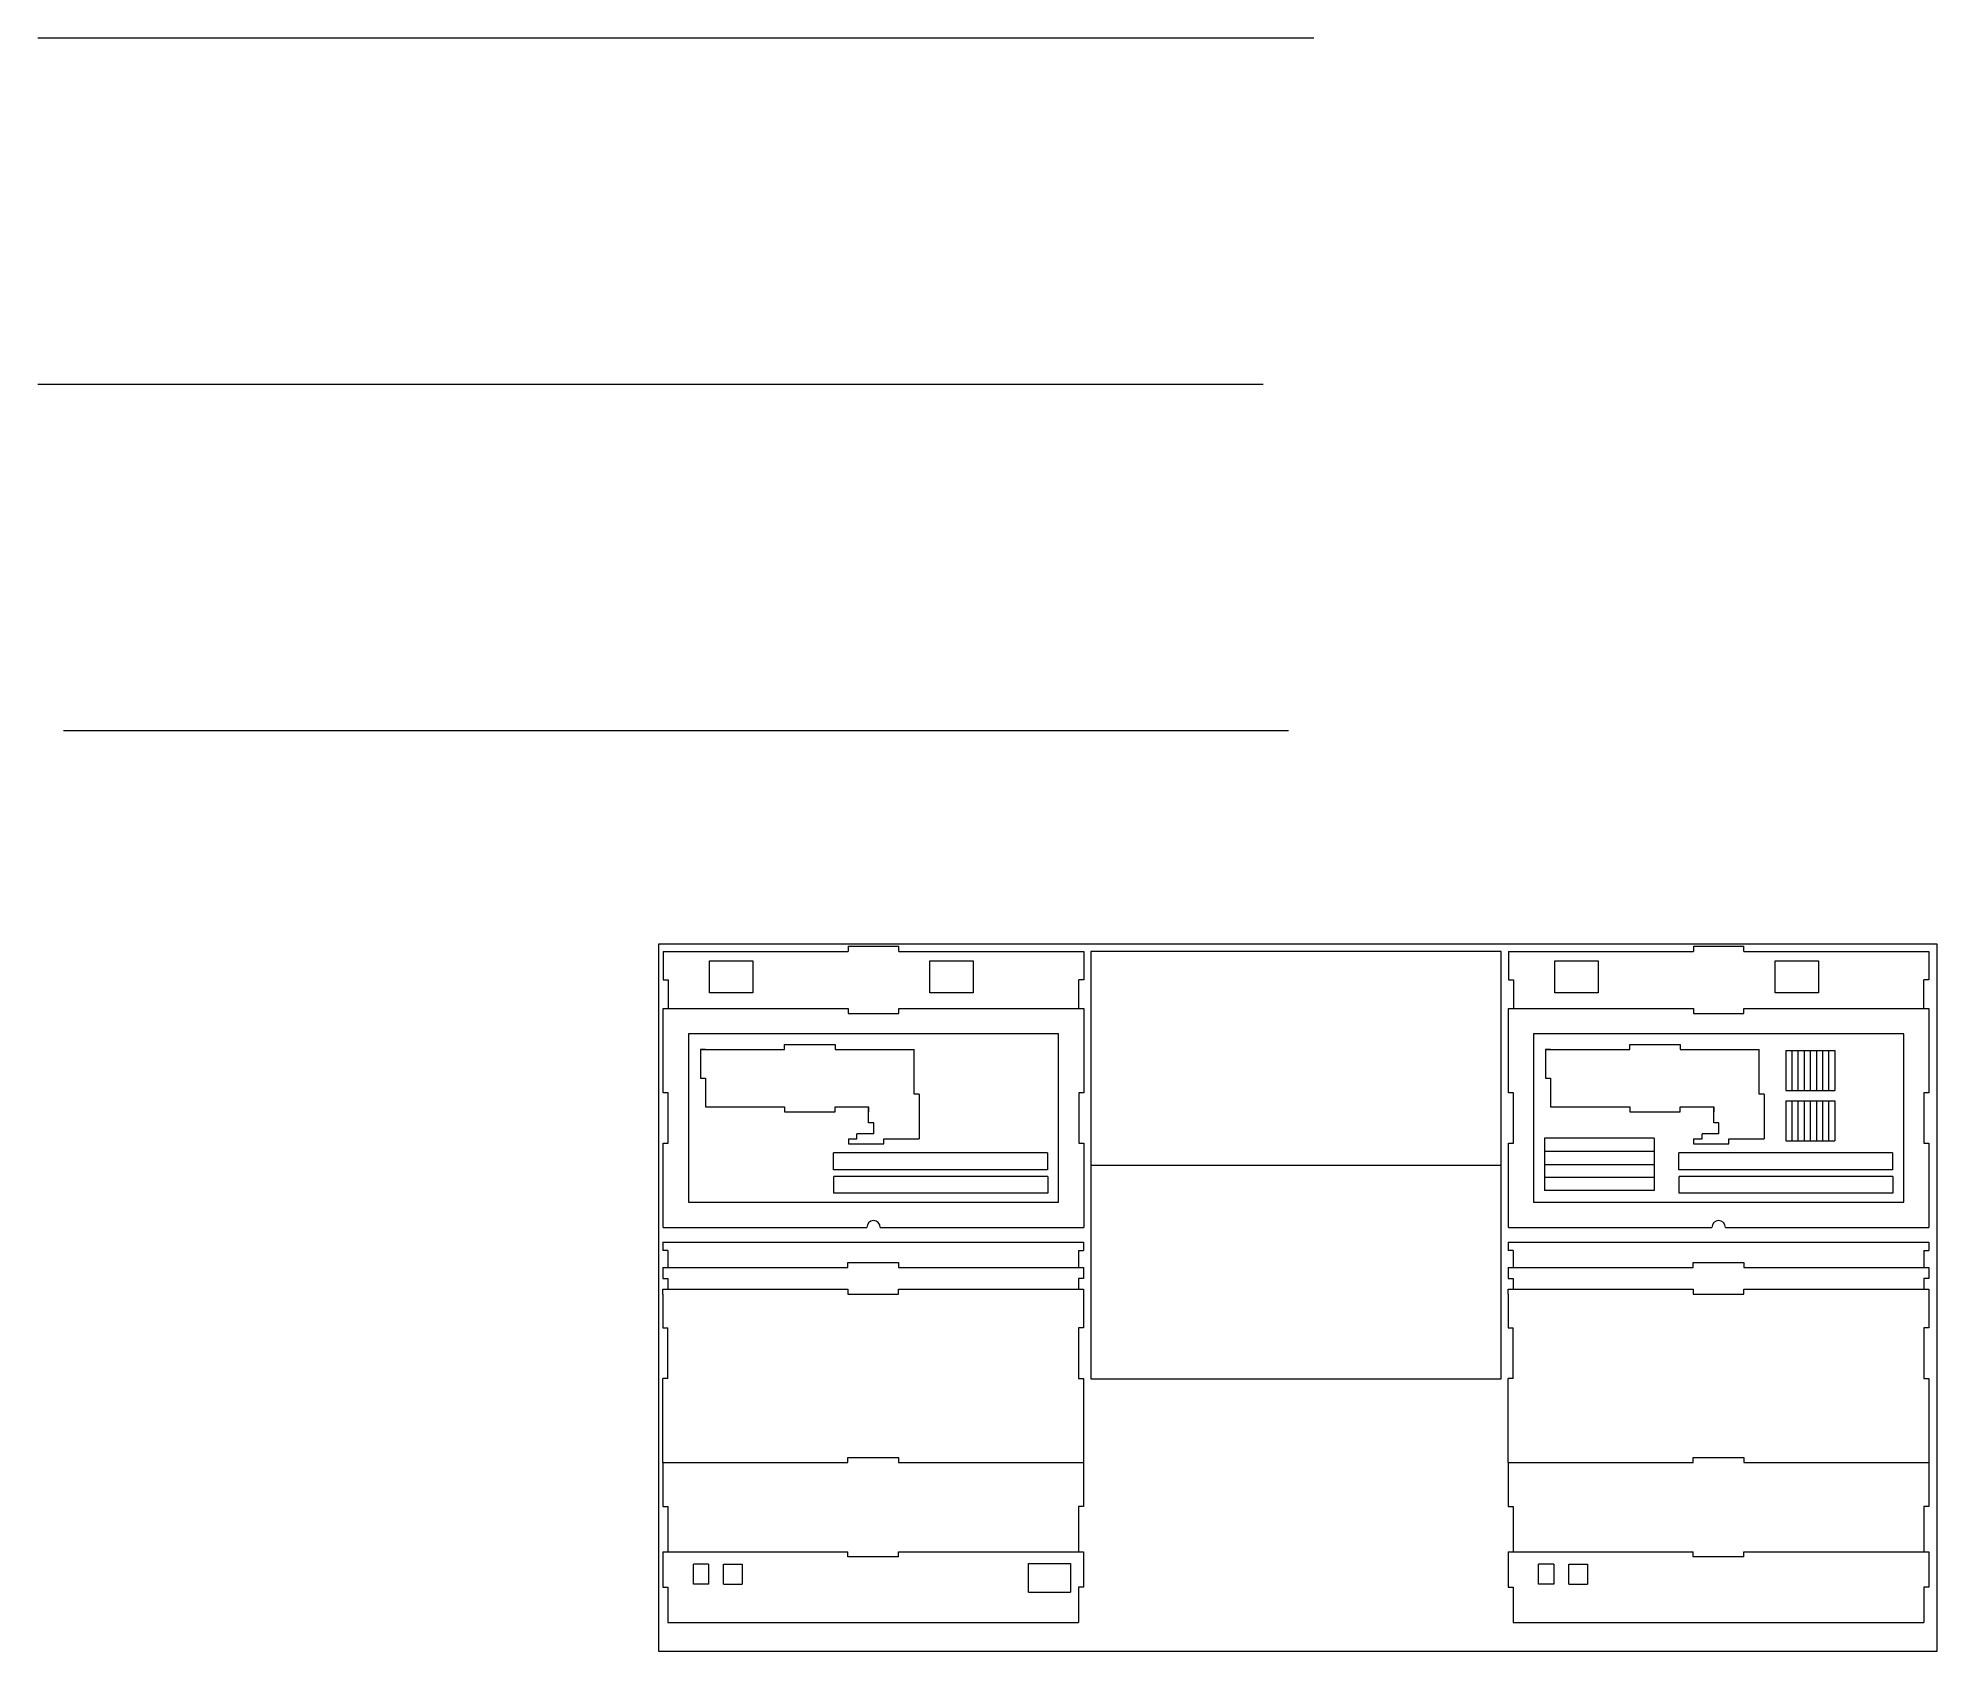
# Model space of a CAD drawing. Header units: millimetres. Extents: x 1816 to 2945, y 2317 to 3276.
import ezdxf

# ---------------------------------------------------------------- set-up
doc = ezdxf.new("R2010")
doc.units = ezdxf.units.MM
for name, color, linetype, lineweight, true_color, plot in [('corte', 1, 'Continuous', 0, 0xff0000, False), ('grabado', 5, 'Continuous', 0, 0x0000ff, False), ('rasterizado', 7, 'Continuous', 0, 0x000000, False)]:
    doc.layers.add(name, color=color, linetype=linetype, lineweight=lineweight, true_color=true_color, plot=plot)

msp = doc.modelspace()

# ---------------------------------------------------------------- linework, layer by layer
at = {"layer": 'corte'}
for p, q in [((1816, 3276), (2574.3, 3276)), ((2187.6, 2733.2), (2187.6, 2716.2)), ((2187.6, 2733.2), (2297.6, 2733.2)), ((2297.6, 2736.2), (2297.6, 2733.2)), ((2297.6, 2736.2), (2327.6, 2736.2)), ((2327.6, 2733.2), (2327.6, 2736.2)), ((2327.6, 2733.2), (2437.6, 2733.2)), ((2437.6, 2733.2), (2437.6, 2716.2)), ((2685.7, 2733.2), (2441.7, 2733.2)), ((2441.7, 2733.2), (2441.7, 2606.2)), ((2685.7, 2606.2), (2685.7, 2733.2)), ((2689.9, 2733.2), (2689.9, 2716.2)), ((2689.9, 2733.2), (2799.9, 2733.2)), ((2799.9, 2736.2), (2799.9, 2733.2)), ((2799.9, 2736.2), (2829.9, 2736.2)), ((2829.9, 2733.2), (2829.9, 2736.2)), ((2829.9, 2733.2), (2939.9, 2733.2)), ((2939.9, 2733.2), (2939.9, 2716.2)), ((2187.6, 2716.2), (2190.6, 2716.2)), ((2190.6, 2716.2), (2190.6, 2699.2)), ((2437.6, 2716.2), (2434.6, 2716.2)), ((2434.6, 2699.2), (2434.6, 2716.2)), ((2689.9, 2716.2), (2692.9, 2716.2)), ((2692.9, 2716.2), (2692.9, 2699.2)), ((2939.9, 2716.2), (2936.9, 2716.2)), ((2936.9, 2699.2), (2936.9, 2716.2)), ((2187.6, 2649.2), (2187.6, 2699.2)), ((2187.6, 2699.2), (2297.6, 2699.2)), ((2297.6, 2699.2), (2297.6, 2696.2)), ((2327.6, 2696.2), (2327.6, 2699.2)), ((2327.6, 2699.2), (2437.6, 2699.2)), ((2437.6, 2699.2), (2437.6, 2649.2)), ((2689.9, 2649.2), (2689.9, 2699.2)), ((2689.9, 2699.2), (2799.9, 2699.2)), ((2799.9, 2699.2), (2799.9, 2696.2)), ((2829.9, 2696.2), (2829.9, 2699.2)), ((2829.9, 2699.2), (2939.9, 2699.2)), ((2939.9, 2699.2), (2939.9, 2649.2)), ((2297.6, 2696.2), (2327.6, 2696.2)), ((2799.9, 2696.2), (2829.9, 2696.2)), ((2259.7, 2674.8), (2259.7, 2677.8)), ((2259.7, 2677.8), (2289.7, 2677.8)), ((2289.7, 2677.8), (2289.7, 2674.8)), ((2762, 2674.8), (2762, 2677.8)), ((2762, 2677.8), (2792, 2677.8)), ((2792, 2677.8), (2792, 2674.8)), ((2212.7, 2674.8), (2209.7, 2674.8)), ((2209.7, 2674.8), (2209.7, 2657.8)), ((2209.7, 2674.8), (2259.7, 2674.8)), ((2289.7, 2674.8), (2336.7, 2674.8)), ((2336.7, 2648.3), (2336.7, 2674.8)), ((2715, 2674.8), (2712, 2674.8)), ((2712, 2674.8), (2712, 2657.8)), ((2712, 2674.8), (2762, 2674.8)), ((2792, 2674.8), (2839, 2674.8)), ((2839, 2648.3), (2839, 2674.8)), ((2854.8, 2674.2), (2854.8, 2650.6)), ((2854.8, 2674.2), (2883.9, 2674.2)), ((2858.4, 2674.2), (2858.4, 2650.6)), ((2862, 2674.2), (2862, 2650.6)), ((2865.7, 2674.2), (2865.7, 2650.6)), ((2869.3, 2674.2), (2869.3, 2650.6)), ((2873, 2674.2), (2873, 2650.6)), ((2876.6, 2674.2), (2876.6, 2650.6)), ((2880.2, 2674.2), (2880.2, 2650.6)), ((2883.9, 2674.2), (2883.9, 2650.6)), ((2209.7, 2657.8), (2212.7, 2657.8)), ((2212.7, 2657.8), (2212.7, 2640.8)), ((2712, 2657.8), (2715, 2657.8)), ((2715, 2657.8), (2715, 2640.8)), ((2190.6, 2649.2), (2187.6, 2649.2)), ((2190.6, 2619.2), (2190.6, 2649.2)), ((2339.7, 2648.3), (2336.7, 2648.3)), ((2339.7, 2648.3), (2339.7, 2621.8)), ((2437.6, 2649.2), (2434.6, 2649.2)), ((2434.6, 2649.2), (2434.6, 2619.2)), ((2692.9, 2649.2), (2689.9, 2649.2)), ((2692.9, 2619.2), (2692.9, 2649.2)), ((2842, 2648.3), (2839, 2648.3)), ((2842, 2648.3), (2842, 2621.8)), ((2854.8, 2650.6), (2883.9, 2650.6)), ((2854.8, 2644.4), (2854.8, 2620.7)), ((2854.8, 2644.4), (2883.9, 2644.4)), ((2858.4, 2644.4), (2858.4, 2620.7)), ((2862, 2644.4), (2862, 2620.7)), ((2865.7, 2644.4), (2865.7, 2620.7)), ((2869.3, 2644.4), (2869.3, 2620.7)), ((2873, 2644.4), (2873, 2620.7)), ((2876.6, 2644.4), (2876.6, 2620.7)), ((2880.2, 2644.4), (2880.2, 2620.7)), ((2883.9, 2644.4), (2883.9, 2620.7)), ((2939.9, 2649.2), (2936.9, 2649.2)), ((2936.9, 2649.2), (2936.9, 2619.2)), ((2212.7, 2640.8), (2259.7, 2640.8)), ((2259.7, 2640.8), (2259.7, 2637.8)), ((2259.7, 2637.8), (2289.7, 2637.8)), ((2289.7, 2637.8), (2289.7, 2640.8)), ((2289.7, 2640.8), (2309.7, 2640.8)), ((2309.7, 2640.8), (2309.7, 2637.8)), ((2309.7, 2631.3), (2309.7, 2640.8)), ((2312.7, 2631.3), (2309.7, 2631.3)), ((2312.7, 2624.8), (2312.7, 2631.3)), ((2715, 2640.8), (2762, 2640.8)), ((2762, 2640.8), (2762, 2637.8)), ((2762, 2637.8), (2792, 2637.8)), ((2792, 2637.8), (2792, 2640.8)), ((2792, 2640.8), (2812, 2640.8)), ((2812, 2640.8), (2812, 2637.8)), ((2812, 2631.3), (2812, 2640.8)), ((2815, 2631.3), (2812, 2631.3)), ((2815, 2624.8), (2815, 2631.3)), ((2187.6, 2569.2), (2187.6, 2619.2)), ((2187.6, 2619.2), (2190.6, 2619.2)), ((2297.7, 2621.8), (2302.7, 2621.8)), ((2297.7, 2621.8), (2297.7, 2618.8)), ((2297.7, 2618.8), (2318.7, 2618.8)), ((2302.7, 2621.8), (2302.7, 2624.8)), ((2312.7, 2624.8), (2302.7, 2624.8)), ((2318.7, 2618.8), (2318.7, 2621.8)), ((2318.7, 2621.8), (2339.7, 2621.8)), ((2434.6, 2619.2), (2437.6, 2619.2)), ((2437.6, 2619.2), (2437.6, 2569.2)), ((2689.9, 2569.2), (2689.9, 2619.2)), ((2689.9, 2619.2), (2692.9, 2619.2)), ((2776.6, 2622.1), (2711.3, 2622.1)), ((2711.3, 2622.1), (2711.3, 2591.1)), ((2776.6, 2622.1), (2776.6, 2591.1)), ((2800, 2621.8), (2805, 2621.8)), ((2800, 2621.8), (2800, 2618.8)), ((2800, 2618.8), (2821, 2618.8)), ((2805, 2621.8), (2805, 2624.8)), ((2815, 2624.8), (2805, 2624.8)), ((2821, 2618.8), (2821, 2621.8)), ((2821, 2621.8), (2842, 2621.8)), ((2854.8, 2620.7), (2883.9, 2620.7)), ((2936.9, 2619.2), (2939.9, 2619.2)), ((2939.9, 2619.2), (2939.9, 2569.2)), ((2415.9, 2613.4), (2288.9, 2613.4)), ((2288.9, 2603.4), (2288.9, 2613.4)), ((2415.9, 2613.4), (2415.9, 2603.4)), ((2776.6, 2614.3), (2711.3, 2614.3)), ((2918.3, 2613.4), (2791.3, 2613.4)), ((2791.3, 2603.4), (2791.3, 2613.4)), ((2918.3, 2613.4), (2918.3, 2603.4)), ((2415.9, 2603.4), (2288.9, 2603.4)), ((2416.1, 2599.5), (2289.1, 2599.5)), ((2289.1, 2589.5), (2289.1, 2599.5)), ((2416.1, 2599.5), (2416.1, 2589.5)), ((2441.7, 2606.2), (2685.7, 2606.2)), ((2441.7, 2606.2), (2441.7, 2479.2)), ((2685.7, 2479.2), (2685.7, 2606.2)), ((2711.3, 2606.6), (2776.6, 2606.6)), ((2776.6, 2598.9), (2711.3, 2598.9)), ((2918.3, 2603.4), (2791.3, 2603.4)), ((2918.5, 2599.5), (2791.5, 2599.5)), ((2791.5, 2589.5), (2791.5, 2599.5)), ((2918.5, 2599.5), (2918.5, 2589.5)), ((2416.1, 2589.5), (2289.1, 2589.5)), ((2776.6, 2591.1), (2711.3, 2591.1)), ((2918.5, 2589.5), (2791.5, 2589.5)), ((2187.6, 2569.2), (2308.6, 2569.2)), ((2316.6, 2569.2), (2437.6, 2569.2)), ((2689.9, 2569.2), (2810.9, 2569.2)), ((2818.9, 2569.2), (2939.9, 2569.2)), ((2187.4, 2560.4), (2437.4, 2560.4)), ((2187.4, 2560.4), (2187.4, 2555.4)), ((2190.4, 2555.4), (2187.4, 2555.4)), ((2190.4, 2555.4), (2190.4, 2545.4)), ((2434.4, 2555.4), (2437.4, 2555.4)), ((2434.4, 2555.4), (2434.4, 2545.4)), ((2437.4, 2560.4), (2437.4, 2557.4)), ((2437.4, 2560.4), (2437.4, 2555.4)), ((2689.8, 2560.4), (2939.8, 2560.4)), ((2689.8, 2560.4), (2689.8, 2555.4)), ((2692.8, 2555.4), (2689.8, 2555.4)), ((2692.8, 2555.4), (2692.8, 2545.4)), ((2936.8, 2555.4), (2939.8, 2555.4)), ((2936.8, 2555.4), (2936.8, 2545.4)), ((2939.8, 2560.4), (2939.8, 2557.4)), ((2939.8, 2560.4), (2939.8, 2555.4)), ((2187.4, 2545.4), (2187.4, 2538.9)), ((2187.4, 2545.4), (2297.4, 2545.4)), ((2297.4, 2545.4), (2297.4, 2548.4)), ((2297.4, 2548.4), (2327.4, 2548.4)), ((2327.4, 2548.4), (2327.4, 2545.4)), ((2327.4, 2545.4), (2437.4, 2545.4)), ((2437.4, 2545.4), (2437.4, 2538.9)), ((2689.8, 2545.4), (2689.8, 2538.9)), ((2689.8, 2545.4), (2799.8, 2545.4)), ((2799.8, 2545.4), (2799.8, 2548.4)), ((2799.8, 2548.4), (2829.8, 2548.4)), ((2829.8, 2548.4), (2829.8, 2545.4)), ((2829.8, 2545.4), (2939.8, 2545.4)), ((2939.8, 2545.4), (2939.8, 2538.9)), ((2187.4, 2538.9), (2190.4, 2538.9)), ((2187.4, 2529.4), (2187.4, 2532.4)), ((2187.4, 2532.4), (2297.4, 2532.4)), ((2187.4, 2529.4), (2187.4, 2509.4)), ((2190.4, 2538.9), (2190.4, 2532.4)), ((2297.4, 2532.4), (2297.4, 2529.4)), ((2297.4, 2529.4), (2327.4, 2529.4)), ((2327.4, 2529.4), (2327.4, 2532.4)), ((2327.4, 2532.4), (2437.4, 2532.4)), ((2437.4, 2538.9), (2434.4, 2538.9)), ((2434.4, 2538.9), (2434.4, 2532.4)), ((2437.4, 2532.4), (2437.4, 2529.4)), ((2437.4, 2529.4), (2437.4, 2509.4)), ((2689.8, 2538.9), (2692.8, 2538.9)), ((2689.8, 2529.4), (2689.8, 2532.4)), ((2689.8, 2532.4), (2799.8, 2532.4)), ((2689.8, 2529.4), (2689.8, 2509.4)), ((2692.8, 2538.9), (2692.8, 2532.4)), ((2799.8, 2532.4), (2799.8, 2529.4)), ((2799.8, 2529.4), (2829.8, 2529.4)), ((2829.8, 2529.4), (2829.8, 2532.4)), ((2829.8, 2532.4), (2939.8, 2532.4)), ((2939.8, 2538.9), (2936.8, 2538.9)), ((2936.8, 2538.9), (2936.8, 2532.4)), ((2939.8, 2532.4), (2939.8, 2529.4)), ((2939.8, 2529.4), (2939.8, 2509.4)), ((2187.4, 2509.4), (2190.4, 2509.4)), ((2190.4, 2479.4), (2190.4, 2509.4)), ((2437.4, 2509.4), (2434.4, 2509.4)), ((2434.4, 2509.4), (2434.4, 2479.4)), ((2689.8, 2509.4), (2692.8, 2509.4)), ((2692.8, 2479.4), (2692.8, 2509.4)), ((2939.8, 2509.4), (2936.8, 2509.4)), ((2936.8, 2509.4), (2936.8, 2479.4)), ((2187.4, 2429.4), (2187.4, 2479.4)), ((2190.4, 2479.4), (2187.4, 2479.4)), ((2434.4, 2479.4), (2437.4, 2479.4)), ((2437.4, 2479.4), (2437.4, 2429.4)), ((2441.7, 2479.2), (2685.7, 2479.2)), ((2689.8, 2429.4), (2689.8, 2479.4)), ((2692.8, 2479.4), (2689.8, 2479.4)), ((2936.8, 2479.4), (2939.8, 2479.4)), ((2939.8, 2479.4), (2939.8, 2429.4)), ((2187.4, 2429.4), (2297.4, 2429.4)), ((2187.4, 2429.4), (2187.4, 2403.3)), ((2297.4, 2429.4), (2297.4, 2432.4)), ((2297.4, 2432.4), (2327.4, 2432.4)), ((2327.4, 2432.4), (2327.4, 2429.4)), ((2327.4, 2429.4), (2437.4, 2429.4)), ((2437.4, 2429.4), (2437.4, 2403.3)), ((2689.8, 2429.4), (2799.8, 2429.4)), ((2689.8, 2429.4), (2689.8, 2403.3)), ((2799.8, 2429.4), (2799.8, 2432.4)), ((2799.8, 2432.4), (2829.8, 2432.4)), ((2829.8, 2432.4), (2829.8, 2429.4)), ((2829.8, 2429.4), (2939.8, 2429.4)), ((2939.8, 2429.4), (2939.8, 2403.3)), ((2187.4, 2403.3), (2190.4, 2403.3)), ((2190.4, 2403.3), (2190.4, 2376.4)), ((2437.4, 2403.3), (2434.4, 2403.3)), ((2434.4, 2403.3), (2434.4, 2376.4)), ((2689.8, 2403.3), (2692.8, 2403.3)), ((2692.8, 2403.3), (2692.8, 2376.4)), ((2939.8, 2403.3), (2936.8, 2403.3)), ((2936.8, 2403.3), (2936.8, 2376.4)), ((2187.4, 2376.4), (2297.4, 2376.4)), ((2187.4, 2376.4), (2187.4, 2355.4)), ((2297.4, 2373.4), (2297.4, 2376.4)), ((2327.4, 2373.4), (2297.4, 2373.4)), ((2327.4, 2373.4), (2327.4, 2376.4)), ((2327.4, 2376.4), (2437.4, 2376.4)), ((2437.4, 2376.4), (2437.4, 2355.4)), ((2689.8, 2376.4), (2799.8, 2376.4)), ((2689.8, 2376.4), (2689.8, 2355.4)), ((2799.8, 2373.4), (2799.8, 2376.4)), ((2829.8, 2373.4), (2799.8, 2373.4)), ((2829.8, 2373.4), (2829.8, 2376.4)), ((2829.8, 2376.4), (2939.8, 2376.4)), ((2939.8, 2376.4), (2939.8, 2355.4)), ((2187.4, 2355.4), (2190.4, 2355.4)), ((2190.4, 2355.4), (2190.4, 2334.4)), ((2437.4, 2355.4), (2434.4, 2355.4)), ((2434.4, 2355.4), (2434.4, 2334.4)), ((2689.8, 2355.4), (2692.8, 2355.4)), ((2692.8, 2355.4), (2692.8, 2334.4)), ((2939.8, 2355.4), (2936.8, 2355.4)), ((2936.8, 2355.4), (2936.8, 2334.4)), ((2190.4, 2334.4), (2434.4, 2334.4)), ((2692.8, 2334.4), (2936.8, 2334.4))]:
    msp.add_line(p, q, dxfattribs=at)
for points in [[(2184.7, 2317.4), (2944.7, 2317.4), (2944.7, 2737.4), (2184.7, 2737.4)], [(2202.6, 2584.2), (2422.6, 2584.2), (2422.6, 2684.2), (2202.6, 2684.2)], [(2704.9, 2584.2), (2924.9, 2584.2), (2924.9, 2684.2), (2704.9, 2684.2)]]:
    msp.add_lwpolyline(points, close=True, dxfattribs=at)
for centre in [(2312.6, 2569.2), (2814.9, 2569.2)]:
    msp.add_arc(centre, 4, 0, 180, dxfattribs=at)
for points, degree in [([(2215.1, 2727.6), (2228, 2727.6), (2240.8, 2727.6)], 2), ([(2215.1, 2708.6), (2215.1, 2718.1), (2215.1, 2727.6)], 2), ([(2240.8, 2727.6), (2240.8, 2718.1), (2240.8, 2708.6)], 2), ([(2346.1, 2708.6), (2346.1, 2718.1), (2346.1, 2727.6)], 2), ([(2346.1, 2727.6), (2359, 2727.6), (2371.8, 2727.6)], 2), ([(2371.8, 2727.6), (2371.8, 2718.1), (2371.8, 2708.6)], 2), ([(2717.5, 2727.6), (2730.4, 2727.6), (2743.2, 2727.6)], 2), ([(2717.5, 2708.6), (2717.5, 2718.1), (2717.5, 2727.6)], 2), ([(2743.2, 2727.6), (2743.2, 2718.1), (2743.2, 2708.6)], 2), ([(2848.5, 2708.6), (2848.5, 2718.1), (2848.5, 2727.6)], 2), ([(2848.5, 2727.6), (2861.4, 2727.6), (2874.2, 2727.6)], 2), ([(2874.2, 2727.6), (2874.2, 2718.1), (2874.2, 2708.6)], 2), ([(2240.8, 2708.6), (2228, 2708.6), (2215.1, 2708.6)], 2), ([(2371.8, 2708.6), (2359, 2708.6), (2346.1, 2708.6)], 2), ([(2743.2, 2708.6), (2730.4, 2708.6), (2717.5, 2708.6)], 2), ([(2874.2, 2708.6), (2861.4, 2708.6), (2848.5, 2708.6)], 2), ([(2205.5, 2357.1), (2205.5, 2363.1), (2205.5, 2369.1)], 2), ([(2214.5, 2369.1), (2210, 2369.1), (2205.5, 2369.1)], 2), ([(2214.5, 2369.1), (2214.5, 2363.1), (2214.5, 2357.1)], 2), ([(2223.5, 2357.1), (2223.5, 2363.1), (2223.5, 2369.1)], 2), ([(2223.5, 2369.1), (2229, 2369.1), (2234.5, 2369.1)], 2), ([(2234.5, 2369.1), (2234.5, 2363.1), (2234.5, 2357.1)], 2), ([(2404.7, 2352.4), (2404.7, 2358.1), (2404.7, 2363.7), (2404.7, 2369.4)], 3), ([(2404.7, 2369.4), (2417.2, 2369.4), (2429.7, 2369.4)], 2), ([(2429.7, 2369.4), (2429.7, 2363.7), (2429.7, 2358.1), (2429.7, 2352.4)], 3), ([(2707.9, 2357.1), (2707.9, 2363.1), (2707.9, 2369.1)], 2), ([(2716.9, 2369.1), (2712.4, 2369.1), (2707.9, 2369.1)], 2), ([(2716.9, 2369.1), (2716.9, 2363.1), (2716.9, 2357.1)], 2), ([(2725.9, 2357.1), (2725.9, 2363.1), (2725.9, 2369.1)], 2), ([(2725.9, 2369.1), (2731.4, 2369.1), (2736.9, 2369.1)], 2), ([(2736.9, 2369.1), (2736.9, 2363.1), (2736.9, 2357.1)], 2), ([(2214.5, 2357.1), (2210, 2357.1), (2205.5, 2357.1)], 2), ([(2223.5, 2357.1), (2229, 2357.1), (2234.5, 2357.1)], 2), ([(2404.7, 2352.4), (2417.2, 2352.4), (2429.7, 2352.4)], 2), ([(2716.9, 2357.1), (2712.4, 2357.1), (2707.9, 2357.1)], 2), ([(2725.9, 2357.1), (2731.4, 2357.1), (2736.9, 2357.1)], 2)]:
    msp.add_open_spline(points, degree=degree, dxfattribs=at)
at = {"layer": 'grabado'}
msp.add_line((1816, 3070.2), (2544.2, 3070.2), dxfattribs=at)
at = {"layer": 'rasterizado'}
msp.add_line((1831.1, 2864.4), (2559.3, 2864.4), dxfattribs=at)

doc.saveas('drawing.dxf')
